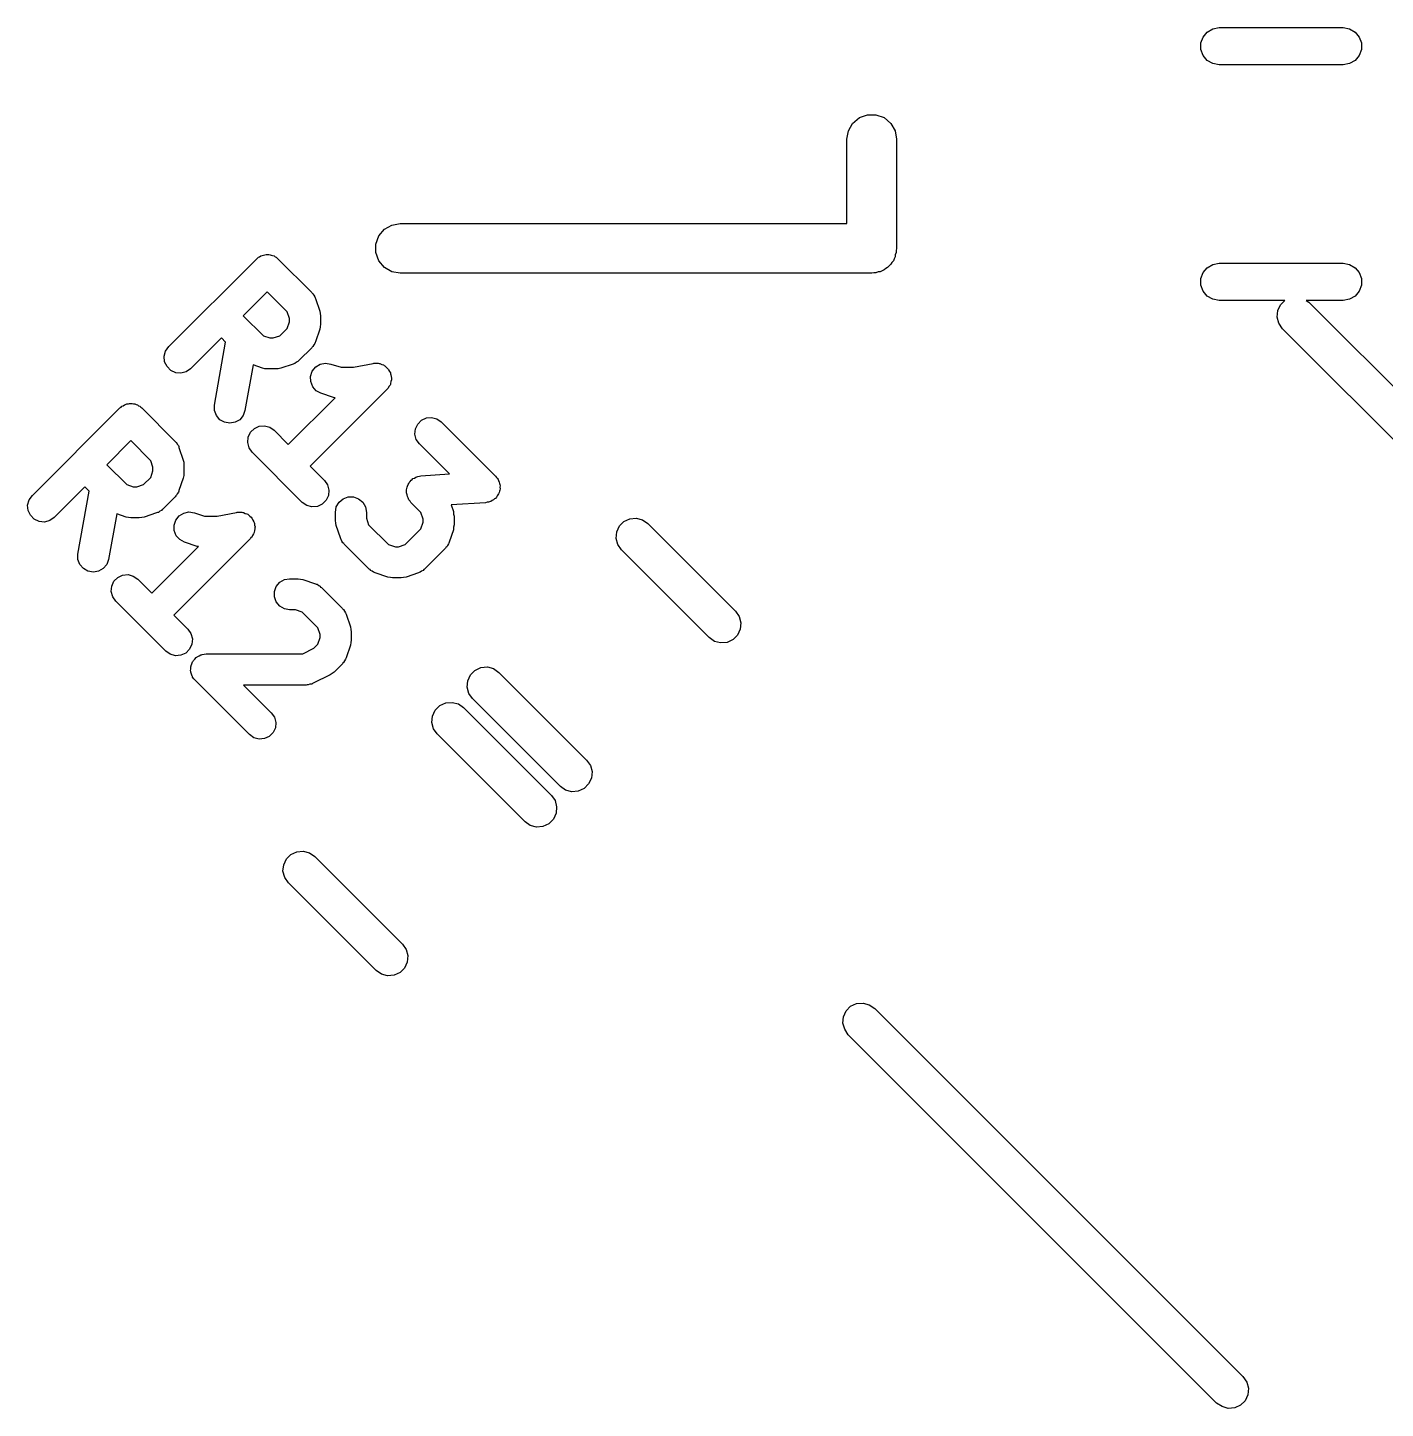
# Model space of a CAD drawing. Extents: x 133.5 to 186.6, y -127.2 to -72.7.
# Drawn here: x 150 to 155.47, y -106.72 to -101.15 of the extents above; entities that cross this region are included whole.
import ezdxf

# ---------------------------------------------------------------- set-up
doc = ezdxf.new("R2010")
doc.units = 0
doc.header["$MEASUREMENT"] = 0
doc.layers.add('BLACK', color=7, linetype='CONTINUOUS')

msp = doc.modelspace()

# ---------------------------------------------------------------- linework, layer by layer
at = {"layer": 'Black'}
for p, q in [((154.726, -101.212), (154.735, -101.188)), ((154.735, -101.188), (154.752, -101.168)), ((154.752, -101.168), (154.774, -101.155)), ((154.774, -101.155), (154.8, -101.15)), ((154.8, -101.15), (155.3, -101.15)), ((155.3, -101.15), (155.326, -101.155)), ((155.326, -101.155), (155.348, -101.168)), ((155.348, -101.168), (155.365, -101.188)), ((155.365, -101.188), (155.374, -101.212)), ((154.726, -101.238), (154.726, -101.212)), ((154.735, -101.262), (154.726, -101.238)), ((155.374, -101.238), (155.365, -101.262)), ((155.374, -101.212), (155.374, -101.238)), ((154.752, -101.282), (154.735, -101.262)), ((154.774, -101.295), (154.752, -101.282)), ((154.8, -101.3), (154.774, -101.295)), ((155.3, -101.3), (154.8, -101.3)), ((155.326, -101.295), (155.3, -101.3)), ((155.348, -101.282), (155.326, -101.295)), ((155.365, -101.262), (155.348, -101.282)), ((153.323, -101.536), (153.35, -101.513)), ((153.35, -101.513), (153.383, -101.502)), ((153.383, -101.502), (153.417, -101.502)), ((153.417, -101.502), (153.45, -101.513)), ((153.45, -101.513), (153.477, -101.536)), ((153.3, -101.6), (153.306, -101.566)), ((153.306, -101.566), (153.323, -101.536)), ((153.477, -101.536), (153.494, -101.566)), ((153.494, -101.566), (153.5, -101.6)), ((153.3, -101.94), (153.3, -101.6)), ((153.5, -101.6), (153.5, -102.04)), ((151.413, -101.99), (151.436, -101.963)), ((151.436, -101.963), (151.466, -101.946)), ((151.466, -101.946), (151.5, -101.94)), ((151.5, -101.94), (153.3, -101.94)), ((151.402, -102.023), (151.413, -101.99)), ((151.402, -102.057), (151.402, -102.023)), ((150.92, -102.083), (150.925, -102.08)), ((150.925, -102.08), (150.928, -102.076)), ((150.928, -102.076), (150.933, -102.074)), ((150.933, -102.074), (150.938, -102.07)), ((150.938, -102.07), (150.943, -102.069)), ((150.943, -102.069), (150.948, -102.067)), ((150.948, -102.067), (150.954, -102.066)), ((150.954, -102.066), (150.959, -102.065)), ((150.959, -102.065), (150.964, -102.065)), ((150.964, -102.065), (150.97, -102.065)), ((150.97, -102.065), (150.975, -102.066)), ((150.975, -102.066), (150.98, -102.067)), ((150.98, -102.067), (150.985, -102.069)), ((150.985, -102.069), (150.991, -102.07)), ((150.991, -102.07), (150.995, -102.074)), ((150.995, -102.074), (151, -102.076)), ((151, -102.076), (151.004, -102.08)), ((151.004, -102.08), (151.008, -102.083)), ((151.413, -102.09), (151.402, -102.057)), ((153.494, -102.074), (153.49, -102.082)), ((153.495, -102.066), (153.494, -102.074)), ((153.498, -102.057), (153.495, -102.066)), ((153.5, -102.04), (153.498, -102.049)), ((153.498, -102.049), (153.498, -102.057)), ((150.567, -102.436), (150.92, -102.083)), ((151.008, -102.083), (151.143, -102.218)), ((151.436, -102.117), (151.413, -102.09)), ((151.466, -102.134), (151.436, -102.117)), ((151.5, -102.14), (151.466, -102.134)), ((153.426, -102.135), (153.417, -102.138)), ((153.434, -102.134), (153.426, -102.135)), ((153.442, -102.13), (153.434, -102.134)), ((153.45, -102.127), (153.442, -102.13)), ((153.457, -102.121), (153.45, -102.127)), ((153.464, -102.117), (153.457, -102.121)), ((153.47, -102.11), (153.464, -102.117)), ((153.477, -102.104), (153.47, -102.11)), ((153.481, -102.097), (153.477, -102.104)), ((153.487, -102.09), (153.481, -102.097)), ((153.49, -102.082), (153.487, -102.09)), ((154.735, -102.137), (154.752, -102.118)), ((154.752, -102.118), (154.774, -102.105)), ((154.774, -102.105), (154.8, -102.1)), ((154.8, -102.1), (155.3, -102.1)), ((155.3, -102.1), (155.326, -102.105)), ((155.326, -102.105), (155.348, -102.118)), ((155.348, -102.118), (155.365, -102.137)), ((153.4, -102.14), (151.5, -102.14)), ((153.409, -102.138), (153.4, -102.14)), ((153.417, -102.138), (153.409, -102.138)), ((154.726, -102.162), (154.735, -102.137)), ((154.726, -102.188), (154.726, -102.162)), ((154.735, -102.212), (154.726, -102.188)), ((155.365, -102.137), (155.374, -102.162)), ((155.374, -102.188), (155.365, -102.212)), ((155.374, -102.162), (155.374, -102.188)), ((150.964, -102.215), (150.867, -102.312)), ((151.044, -102.296), (150.964, -102.215)), ((151.143, -102.218), (151.145, -102.221)), ((151.145, -102.221), (151.148, -102.223)), ((151.148, -102.223), (151.151, -102.229)), ((151.151, -102.229), (151.156, -102.235)), ((151.156, -102.235), (151.157, -102.239)), ((151.157, -102.239), (151.158, -102.242)), ((151.158, -102.242), (151.175, -102.293)), ((154.752, -102.232), (154.735, -102.212)), ((154.774, -102.245), (154.752, -102.232)), ((154.8, -102.25), (154.774, -102.245)), ((155.326, -102.245), (155.3, -102.25)), ((155.348, -102.232), (155.326, -102.245)), ((155.365, -102.212), (155.348, -102.232)), ((151.053, -102.322), (151.044, -102.296)), ((151.175, -102.293), (151.177, -102.302)), ((151.177, -102.302), (151.178, -102.312)), ((155.065, -102.25), (154.8, -102.25)), ((155.034, -102.317), (155.036, -102.291)), ((155.036, -102.291), (155.047, -102.267)), ((155.047, -102.267), (155.065, -102.25)), ((155.3, -102.25), (155.151, -102.25)), ((155.151, -102.25), (155.162, -102.257)), ((155.162, -102.257), (157.195, -104.29)), ((150.867, -102.312), (150.948, -102.392)), ((151.044, -102.363), (151.053, -102.336)), ((151.053, -102.336), (151.053, -102.322)), ((151.177, -102.356), (151.175, -102.366)), ((151.178, -102.346), (151.177, -102.356)), ((151.178, -102.312), (151.178, -102.346)), ((155.041, -102.342), (155.034, -102.317)), ((155.056, -102.364), (155.041, -102.342)), ((150.779, -102.401), (150.655, -102.525)), ((150.796, -102.418), (150.779, -102.401)), ((150.948, -102.392), (150.974, -102.401)), ((150.974, -102.401), (150.988, -102.401)), ((150.988, -102.401), (151.015, -102.392)), ((151.015, -102.392), (151.044, -102.363)), ((151.175, -102.366), (151.158, -102.416)), ((157.088, -104.396), (155.056, -102.364)), ((150.548, -102.475), (150.554, -102.454)), ((150.554, -102.454), (150.567, -102.436)), ((150.751, -102.672), (150.796, -102.418)), ((151.143, -102.441), (151.093, -102.491)), ((151.145, -102.438), (151.143, -102.441)), ((151.148, -102.435), (151.145, -102.438)), ((151.151, -102.429), (151.148, -102.435)), ((151.156, -102.423), (151.151, -102.429)), ((151.157, -102.419), (151.156, -102.423)), ((151.158, -102.416), (151.157, -102.419)), ((150.55, -102.497), (150.548, -102.475)), ((150.56, -102.516), (150.55, -102.497)), ((150.575, -102.532), (150.56, -102.516)), ((150.655, -102.525), (150.637, -102.537)), ((150.907, -102.51), (150.874, -102.694)), ((150.945, -102.523), (150.907, -102.51)), ((150.954, -102.525), (150.945, -102.523)), ((150.964, -102.526), (150.954, -102.525)), ((151.008, -102.525), (150.998, -102.526)), ((151.018, -102.523), (151.008, -102.525)), ((151.068, -102.506), (151.018, -102.523)), ((151.071, -102.505), (151.068, -102.506)), ((151.075, -102.504), (151.071, -102.505)), ((151.081, -102.499), (151.075, -102.504)), ((151.087, -102.496), (151.081, -102.499)), ((151.09, -102.493), (151.087, -102.496)), ((151.093, -102.491), (151.09, -102.493)), ((151.145, -102.535), (151.159, -102.518)), ((151.159, -102.518), (151.177, -102.507)), ((151.177, -102.507), (151.198, -102.502)), ((151.198, -102.502), (151.22, -102.506)), ((151.22, -102.506), (151.261, -102.519)), ((151.261, -102.519), (151.312, -102.519)), ((151.312, -102.519), (151.39, -102.504)), ((151.39, -102.504), (151.393, -102.503)), ((151.393, -102.503), (151.397, -102.503)), ((151.397, -102.503), (151.404, -102.503)), ((151.404, -102.503), (151.411, -102.503)), ((151.411, -102.503), (151.415, -102.504)), ((151.415, -102.504), (151.418, -102.504)), ((151.418, -102.504), (151.425, -102.508)), ((151.425, -102.508), (151.432, -102.51)), ((151.432, -102.51), (151.435, -102.512)), ((151.435, -102.512), (151.438, -102.514)), ((151.438, -102.514), (151.443, -102.519)), ((151.443, -102.519), (151.449, -102.524)), ((151.449, -102.524), (151.451, -102.527)), ((150.595, -102.541), (150.575, -102.532)), ((150.616, -102.543), (150.595, -102.541)), ((150.637, -102.537), (150.616, -102.543)), ((150.998, -102.526), (150.964, -102.526)), ((151.138, -102.556), (151.145, -102.535)), ((151.139, -102.577), (151.138, -102.556)), ((151.147, -102.598), (151.139, -102.577)), ((151.451, -102.527), (151.453, -102.529)), ((151.453, -102.529), (151.456, -102.536)), ((151.456, -102.536), (151.46, -102.542)), ((151.46, -102.542), (151.461, -102.545)), ((151.461, -102.545), (151.462, -102.549)), ((151.462, -102.577), (151.461, -102.585)), ((151.462, -102.549), (151.463, -102.556)), ((151.464, -102.57), (151.462, -102.577)), ((151.463, -102.556), (151.465, -102.563)), ((151.465, -102.563), (151.464, -102.567)), ((151.464, -102.567), (151.464, -102.57)), ((151.446, -102.609), (151.137, -102.918)), ((151.161, -102.614), (151.147, -102.598)), ((151.18, -102.624), (151.161, -102.614)), ((151.231, -102.641), (151.18, -102.624)), ((151.448, -102.606), (151.446, -102.609)), ((151.451, -102.604), (151.448, -102.606)), ((151.454, -102.597), (151.451, -102.604)), ((151.459, -102.591), (151.454, -102.597)), ((151.46, -102.588), (151.459, -102.591)), ((151.461, -102.585), (151.46, -102.588)), ((150.017, -103.036), (150.37, -102.683)), ((150.37, -102.683), (150.375, -102.68)), ((150.375, -102.68), (150.378, -102.676)), ((150.378, -102.676), (150.383, -102.674)), ((150.383, -102.674), (150.388, -102.67)), ((150.388, -102.67), (150.393, -102.669)), ((150.393, -102.669), (150.398, -102.667)), ((150.398, -102.667), (150.404, -102.666)), ((150.404, -102.666), (150.409, -102.665)), ((150.409, -102.665), (150.414, -102.665)), ((150.414, -102.665), (150.42, -102.665)), ((150.42, -102.665), (150.425, -102.666)), ((150.425, -102.666), (150.43, -102.667)), ((150.43, -102.667), (150.435, -102.669)), ((150.435, -102.669), (150.441, -102.67)), ((150.441, -102.67), (150.445, -102.674)), ((150.445, -102.674), (150.45, -102.676)), ((150.45, -102.676), (150.454, -102.68)), ((150.454, -102.68), (150.458, -102.683)), ((150.458, -102.683), (150.593, -102.818)), ((150.751, -102.694), (150.751, -102.672)), ((151.048, -102.83), (151.237, -102.642)), ((151.237, -102.642), (151.231, -102.641)), ((150.759, -102.714), (150.751, -102.694)), ((150.773, -102.731), (150.759, -102.714)), ((150.791, -102.741), (150.773, -102.731)), ((150.813, -102.745), (150.791, -102.741)), ((150.834, -102.741), (150.813, -102.745)), ((150.853, -102.731), (150.834, -102.741)), ((150.867, -102.714), (150.853, -102.731)), ((150.874, -102.694), (150.867, -102.714)), ((151.561, -102.767), (151.57, -102.748)), ((151.57, -102.748), (151.585, -102.732)), ((151.585, -102.732), (151.605, -102.723)), ((151.605, -102.723), (151.626, -102.721)), ((151.626, -102.721), (151.647, -102.727)), ((151.647, -102.727), (151.665, -102.739)), ((151.665, -102.739), (151.884, -102.958)), ((150.885, -102.823), (150.887, -102.801)), ((150.887, -102.801), (150.896, -102.781)), ((150.896, -102.781), (150.912, -102.766)), ((150.912, -102.766), (150.931, -102.757)), ((150.931, -102.757), (150.953, -102.755)), ((150.953, -102.755), (150.974, -102.761)), ((150.974, -102.761), (150.992, -102.773)), ((150.992, -102.773), (151.048, -102.83)), ((151.559, -102.789), (151.561, -102.767)), ((151.564, -102.81), (151.559, -102.789)), ((150.414, -102.815), (150.317, -102.912)), ((150.494, -102.896), (150.414, -102.815)), ((150.593, -102.818), (150.595, -102.821)), ((150.595, -102.821), (150.598, -102.823)), ((150.598, -102.823), (150.601, -102.829)), ((150.601, -102.829), (150.606, -102.835)), ((150.606, -102.835), (150.607, -102.839)), ((150.607, -102.839), (150.608, -102.842)), ((150.608, -102.842), (150.625, -102.893)), ((150.891, -102.844), (150.885, -102.823)), ((150.903, -102.862), (150.891, -102.844)), ((151.577, -102.828), (151.564, -102.81)), ((151.698, -102.949), (151.577, -102.828)), ((150.317, -102.912), (150.398, -102.992)), ((150.503, -102.922), (150.494, -102.896)), ((150.625, -102.893), (150.627, -102.902)), ((150.627, -102.902), (150.628, -102.912)), ((150.628, -102.912), (150.628, -102.946)), ((151.105, -103.064), (150.903, -102.862)), ((150.465, -102.992), (150.494, -102.963)), ((150.494, -102.963), (150.503, -102.936)), ((150.503, -102.936), (150.503, -102.922)), ((150.625, -102.966), (150.608, -103.016)), ((150.627, -102.956), (150.625, -102.966)), ((150.628, -102.946), (150.627, -102.956)), ((151.137, -102.918), (151.194, -102.975)), ((151.548, -102.972), (151.551, -102.968)), ((151.551, -102.968), (151.557, -102.966)), ((151.557, -102.966), (151.562, -102.962)), ((151.562, -102.962), (151.567, -102.961)), ((151.567, -102.961), (151.571, -102.959)), ((151.571, -102.959), (151.577, -102.958)), ((151.577, -102.958), (151.583, -102.957)), ((151.583, -102.957), (151.698, -102.949)), ((151.884, -102.958), (151.887, -102.963)), ((151.887, -102.963), (151.892, -102.968)), ((151.892, -102.968), (151.894, -102.972)), ((150.229, -103.001), (150.105, -103.125)), ((150.201, -103.272), (150.246, -103.018)), ((150.246, -103.018), (150.229, -103.001)), ((150.398, -102.992), (150.424, -103.001)), ((150.424, -103.001), (150.438, -103.001)), ((150.438, -103.001), (150.465, -102.992)), ((150.606, -103.023), (150.601, -103.029)), ((150.607, -103.019), (150.606, -103.023)), ((150.608, -103.016), (150.607, -103.019)), ((151.194, -102.975), (151.206, -102.993)), ((151.206, -102.993), (151.212, -103.014)), ((151.212, -103.014), (151.21, -103.036)), ((151.525, -103.013), (151.526, -103.008)), ((151.525, -103.019), (151.525, -103.013)), ((151.525, -103.025), (151.525, -103.019)), ((151.526, -103.029), (151.525, -103.025)), ((151.526, -103.008), (151.527, -103.003)), ((151.527, -103.003), (151.529, -102.998)), ((151.529, -102.998), (151.531, -102.992)), ((151.531, -102.992), (151.534, -102.988)), ((151.534, -102.988), (151.536, -102.984)), ((151.536, -102.984), (151.54, -102.979)), ((151.54, -102.979), (151.544, -102.974)), ((151.544, -102.974), (151.548, -102.972)), ((151.894, -102.972), (151.896, -102.976)), ((151.896, -102.976), (151.898, -102.982)), ((151.898, -103.024), (151.896, -103.03)), ((151.898, -102.982), (151.9, -102.988)), ((151.9, -103.019), (151.898, -103.024)), ((151.9, -102.988), (151.901, -102.992)), ((151.901, -103.014), (151.9, -103.019)), ((151.901, -102.992), (151.902, -102.997)), ((151.902, -102.997), (151.901, -103.003)), ((151.901, -103.003), (151.902, -103.009)), ((151.902, -103.009), (151.901, -103.014)), ((149.998, -103.075), (150.004, -103.054)), ((150, -103.097), (149.998, -103.075)), ((150.004, -103.054), (150.017, -103.036)), ((150.593, -103.041), (150.543, -103.091)), ((150.595, -103.038), (150.593, -103.041)), ((150.598, -103.035), (150.595, -103.038)), ((150.601, -103.029), (150.598, -103.035)), ((151.123, -103.076), (151.105, -103.064)), ((151.144, -103.082), (151.123, -103.076)), ((151.166, -103.08), (151.144, -103.082)), ((151.185, -103.071), (151.166, -103.08)), ((151.201, -103.055), (151.185, -103.071)), ((151.21, -103.036), (151.201, -103.055)), ((151.239, -103.104), (151.242, -103.082)), ((151.242, -103.082), (151.253, -103.063)), ((151.253, -103.063), (151.27, -103.049)), ((151.27, -103.049), (151.29, -103.042)), ((151.29, -103.042), (151.312, -103.042)), ((151.312, -103.042), (151.332, -103.049)), ((151.332, -103.049), (151.349, -103.063)), ((151.349, -103.063), (151.36, -103.082)), ((151.36, -103.082), (151.364, -103.104)), ((151.527, -103.034), (151.526, -103.029)), ((151.529, -103.04), (151.527, -103.034)), ((151.531, -103.046), (151.529, -103.04)), ((151.533, -103.05), (151.531, -103.046)), ((151.535, -103.054), (151.533, -103.05)), ((151.54, -103.059), (151.535, -103.054)), ((151.543, -103.064), (151.54, -103.059)), ((151.583, -103.104), (151.543, -103.064)), ((151.844, -103.065), (151.705, -103.074)), ((151.705, -103.074), (151.714, -103.101)), ((151.85, -103.063), (151.844, -103.065)), ((151.856, -103.063), (151.85, -103.063)), ((151.86, -103.061), (151.856, -103.063)), ((151.865, -103.06), (151.86, -103.061)), ((151.87, -103.056), (151.865, -103.06)), ((151.876, -103.054), (151.87, -103.056)), ((151.879, -103.05), (151.876, -103.054)), ((151.883, -103.048), (151.879, -103.05)), ((151.887, -103.043), (151.883, -103.048)), ((151.891, -103.038), (151.887, -103.043)), ((151.893, -103.034), (151.891, -103.038)), ((151.896, -103.03), (151.893, -103.034)), ((150.01, -103.116), (150, -103.097)), ((150.025, -103.132), (150.01, -103.116)), ((150.045, -103.141), (150.025, -103.132)), ((150.087, -103.137), (150.066, -103.143)), ((150.105, -103.125), (150.087, -103.137)), ((150.357, -103.11), (150.324, -103.294)), ((150.395, -103.123), (150.357, -103.11)), ((150.404, -103.125), (150.395, -103.123)), ((150.414, -103.126), (150.404, -103.125)), ((150.448, -103.126), (150.414, -103.126)), ((150.458, -103.125), (150.448, -103.126)), ((150.468, -103.123), (150.458, -103.125)), ((150.518, -103.106), (150.468, -103.123)), ((150.521, -103.105), (150.518, -103.106)), ((150.525, -103.104), (150.521, -103.105)), ((150.531, -103.099), (150.525, -103.104)), ((150.537, -103.096), (150.531, -103.099)), ((150.54, -103.093), (150.537, -103.096)), ((150.543, -103.091), (150.54, -103.093)), ((150.588, -103.156), (150.595, -103.135)), ((150.595, -103.135), (150.609, -103.118)), ((150.609, -103.118), (150.627, -103.107)), ((150.627, -103.107), (150.648, -103.102)), ((150.648, -103.102), (150.67, -103.106)), ((150.67, -103.106), (150.711, -103.119)), ((150.711, -103.119), (150.762, -103.119)), ((150.762, -103.119), (150.84, -103.104)), ((150.84, -103.104), (150.843, -103.103)), ((150.843, -103.103), (150.847, -103.103)), ((150.847, -103.103), (150.854, -103.103)), ((150.854, -103.103), (150.861, -103.103)), ((150.861, -103.103), (150.865, -103.104)), ((150.865, -103.104), (150.868, -103.104)), ((150.868, -103.104), (150.875, -103.108)), ((150.875, -103.108), (150.882, -103.11)), ((150.882, -103.11), (150.885, -103.112)), ((150.885, -103.112), (150.888, -103.114)), ((150.888, -103.114), (150.893, -103.119)), ((150.893, -103.119), (150.899, -103.124)), ((150.899, -103.124), (150.901, -103.127)), ((150.901, -103.127), (150.903, -103.129)), ((150.903, -103.129), (150.906, -103.136)), ((150.906, -103.136), (150.91, -103.142)), ((151.239, -103.137), (151.239, -103.104)), ((151.24, -103.147), (151.239, -103.137)), ((151.364, -103.104), (151.364, -103.127)), ((151.364, -103.127), (151.372, -103.154)), ((151.592, -103.131), (151.583, -103.104)), ((151.592, -103.144), (151.592, -103.131)), ((151.714, -103.101), (151.715, -103.111)), ((151.715, -103.111), (151.717, -103.12)), ((151.717, -103.12), (151.717, -103.154)), ((152.401, -103.141), (152.425, -103.13)), ((152.425, -103.13), (152.451, -103.127)), ((152.451, -103.127), (152.476, -103.134)), ((152.476, -103.134), (152.497, -103.149)), ((150.066, -103.143), (150.045, -103.141)), ((150.589, -103.177), (150.588, -103.156)), ((150.597, -103.198), (150.589, -103.177)), ((150.909, -103.191), (150.904, -103.197)), ((150.91, -103.188), (150.909, -103.191)), ((150.91, -103.142), (150.911, -103.145)), ((150.911, -103.185), (150.91, -103.188)), ((150.911, -103.145), (150.912, -103.149)), ((150.912, -103.177), (150.911, -103.185)), ((150.912, -103.149), (150.913, -103.156)), ((150.914, -103.17), (150.912, -103.177)), ((150.913, -103.156), (150.915, -103.163)), ((150.915, -103.163), (150.914, -103.167)), ((150.914, -103.167), (150.914, -103.17)), ((151.242, -103.157), (151.24, -103.147)), ((151.259, -103.207), (151.242, -103.157)), ((151.372, -103.154), (151.453, -103.234)), ((151.52, -103.234), (151.583, -103.171)), ((151.583, -103.171), (151.592, -103.144)), ((151.714, -103.174), (151.697, -103.224)), ((151.715, -103.164), (151.714, -103.174)), ((151.717, -103.154), (151.715, -103.164)), ((152.37, -103.209), (152.372, -103.183)), ((152.372, -103.183), (152.383, -103.159)), ((152.383, -103.159), (152.401, -103.141)), ((152.497, -103.149), (152.851, -103.503)), ((150.498, -103.43), (150.687, -103.242)), ((150.896, -103.209), (150.587, -103.518)), ((150.611, -103.214), (150.597, -103.198)), ((150.63, -103.224), (150.611, -103.214)), ((150.681, -103.241), (150.63, -103.224)), ((150.687, -103.242), (150.681, -103.241)), ((150.898, -103.206), (150.896, -103.209)), ((150.901, -103.204), (150.898, -103.206)), ((150.904, -103.197), (150.901, -103.204)), ((151.26, -103.211), (151.259, -103.207)), ((151.261, -103.214), (151.26, -103.211)), ((151.265, -103.22), (151.261, -103.214)), ((151.269, -103.227), (151.265, -103.22)), ((151.272, -103.229), (151.269, -103.227)), ((151.274, -103.232), (151.272, -103.229)), ((151.375, -103.333), (151.274, -103.232)), ((151.453, -103.234), (151.48, -103.243)), ((151.48, -103.243), (151.493, -103.243)), ((151.493, -103.243), (151.52, -103.234)), ((151.682, -103.249), (151.598, -103.333)), ((151.684, -103.246), (151.682, -103.249)), ((151.687, -103.243), (151.684, -103.246)), ((151.69, -103.237), (151.687, -103.243)), ((151.694, -103.231), (151.69, -103.237)), ((151.695, -103.228), (151.694, -103.231)), ((151.697, -103.224), (151.695, -103.228)), ((152.376, -103.234), (152.37, -103.209)), ((152.391, -103.255), (152.376, -103.234)), ((150.201, -103.294), (150.201, -103.272)), ((150.209, -103.314), (150.201, -103.294)), ((150.324, -103.294), (150.317, -103.314)), ((152.745, -103.609), (152.391, -103.255)), ((150.223, -103.331), (150.209, -103.314)), ((150.241, -103.341), (150.223, -103.331)), ((150.263, -103.345), (150.241, -103.341)), ((150.284, -103.341), (150.263, -103.345)), ((150.303, -103.331), (150.284, -103.341)), ((150.317, -103.314), (150.303, -103.331)), ((150.362, -103.366), (150.381, -103.357)), ((150.381, -103.357), (150.403, -103.355)), ((150.403, -103.355), (150.424, -103.361)), ((151.378, -103.335), (151.375, -103.333)), ((151.38, -103.338), (151.378, -103.335)), ((151.386, -103.341), (151.38, -103.338)), ((151.392, -103.345), (151.386, -103.341)), ((151.396, -103.346), (151.392, -103.345)), ((151.399, -103.348), (151.396, -103.346)), ((151.45, -103.365), (151.399, -103.348)), ((151.573, -103.348), (151.523, -103.365)), ((151.576, -103.346), (151.573, -103.348)), ((151.58, -103.345), (151.576, -103.346)), ((151.586, -103.341), (151.58, -103.345)), ((151.592, -103.338), (151.586, -103.341)), ((151.595, -103.335), (151.592, -103.338)), ((151.598, -103.333), (151.595, -103.335)), ((150.335, -103.423), (150.337, -103.401)), ((150.337, -103.401), (150.346, -103.381)), ((150.346, -103.381), (150.362, -103.366)), ((150.424, -103.361), (150.442, -103.373)), ((150.442, -103.373), (150.498, -103.43)), ((150.993, -103.423), (151, -103.403)), ((151, -103.403), (151.014, -103.386)), ((151.014, -103.386), (151.033, -103.375)), ((151.033, -103.375), (151.054, -103.372)), ((151.054, -103.372), (151.088, -103.372)), ((151.088, -103.372), (151.098, -103.373)), ((151.098, -103.373), (151.107, -103.375)), ((151.107, -103.375), (151.158, -103.392)), ((151.158, -103.392), (151.161, -103.393)), ((151.161, -103.393), (151.165, -103.394)), ((151.165, -103.394), (151.171, -103.399)), ((151.171, -103.399), (151.177, -103.402)), ((151.177, -103.402), (151.179, -103.405)), ((151.179, -103.405), (151.182, -103.407)), ((151.182, -103.407), (151.267, -103.491)), ((151.46, -103.366), (151.45, -103.365)), ((151.469, -103.368), (151.46, -103.366)), ((151.503, -103.368), (151.469, -103.368)), ((151.513, -103.366), (151.503, -103.368)), ((151.523, -103.365), (151.513, -103.366)), ((150.341, -103.444), (150.335, -103.423)), ((150.353, -103.462), (150.341, -103.444)), ((150.555, -103.664), (150.353, -103.462)), ((150.993, -103.445), (150.993, -103.423)), ((151, -103.465), (150.993, -103.445)), ((151.014, -103.482), (151, -103.465)), ((150.587, -103.518), (150.644, -103.575)), ((151.033, -103.493), (151.014, -103.482)), ((151.054, -103.497), (151.033, -103.493)), ((151.078, -103.497), (151.054, -103.497)), ((151.104, -103.506), (151.078, -103.497)), ((151.168, -103.569), (151.104, -103.506)), ((151.267, -103.491), (151.269, -103.494)), ((151.269, -103.494), (151.271, -103.496)), ((151.271, -103.496), (151.275, -103.503)), ((151.275, -103.503), (151.279, -103.509)), ((151.279, -103.509), (151.28, -103.512)), ((151.28, -103.512), (151.282, -103.515)), ((151.282, -103.515), (151.299, -103.566)), ((152.851, -103.503), (152.866, -103.524)), ((152.866, -103.524), (152.873, -103.549)), ((150.644, -103.575), (150.656, -103.593)), ((151.177, -103.596), (151.168, -103.569)), ((151.299, -103.566), (151.3, -103.576)), ((151.3, -103.576), (151.302, -103.586)), ((152.87, -103.575), (152.859, -103.599)), ((152.873, -103.549), (152.87, -103.575)), ((150.66, -103.636), (150.651, -103.655)), ((150.656, -103.593), (150.662, -103.614)), ((150.662, -103.614), (150.66, -103.636)), ((151.152, -103.652), (151.168, -103.636)), ((151.168, -103.636), (151.177, -103.609)), ((151.177, -103.609), (151.177, -103.596)), ((151.3, -103.629), (151.299, -103.639)), ((151.302, -103.619), (151.3, -103.629)), ((151.302, -103.586), (151.302, -103.619)), ((152.766, -103.624), (152.745, -103.609)), ((152.791, -103.63), (152.766, -103.624)), ((152.817, -103.628), (152.791, -103.63)), ((152.841, -103.617), (152.817, -103.628)), ((152.859, -103.599), (152.841, -103.617)), ((150.573, -103.676), (150.555, -103.664)), ((150.594, -103.682), (150.573, -103.676)), ((150.616, -103.68), (150.594, -103.682)), ((150.635, -103.671), (150.616, -103.68)), ((150.651, -103.655), (150.635, -103.671)), ((150.672, -103.696), (150.677, -103.689)), ((150.677, -103.689), (150.68, -103.688)), ((150.68, -103.688), (150.681, -103.686)), ((150.681, -103.686), (150.689, -103.683)), ((150.689, -103.683), (150.696, -103.678)), ((150.696, -103.678), (150.699, -103.678)), ((150.699, -103.678), (150.701, -103.677)), ((150.701, -103.677), (150.709, -103.676)), ((150.709, -103.676), (150.717, -103.675)), ((150.717, -103.675), (151.107, -103.675)), ((151.107, -103.675), (151.152, -103.652)), ((151.28, -103.693), (151.279, -103.696)), ((151.282, -103.69), (151.28, -103.693)), ((151.299, -103.639), (151.282, -103.69)), ((150.655, -103.743), (150.656, -103.735)), ((150.656, -103.745), (150.655, -103.743)), ((150.656, -103.726), (150.657, -103.724)), ((150.656, -103.735), (150.656, -103.726)), ((150.656, -103.748), (150.656, -103.745)), ((150.659, -103.756), (150.656, -103.748)), ((150.657, -103.721), (150.66, -103.714)), ((150.657, -103.724), (150.657, -103.721)), ((150.66, -103.714), (150.663, -103.706)), ((150.663, -103.706), (150.665, -103.704)), ((150.665, -103.704), (150.666, -103.701)), ((150.666, -103.701), (150.672, -103.696)), ((151.233, -103.748), (151.225, -103.754)), ((151.267, -103.714), (151.233, -103.748)), ((151.269, -103.711), (151.267, -103.714)), ((151.271, -103.709), (151.269, -103.711)), ((151.275, -103.702), (151.271, -103.709)), ((151.279, -103.696), (151.275, -103.702)), ((151.783, -103.759), (151.801, -103.741)), ((151.801, -103.741), (151.825, -103.73)), ((151.825, -103.73), (151.851, -103.727)), ((151.851, -103.727), (151.876, -103.734)), ((151.876, -103.734), (151.897, -103.749)), ((151.897, -103.749), (152.251, -104.103)), ((150.661, -103.764), (150.659, -103.756)), ((150.662, -103.766), (150.661, -103.764)), ((150.663, -103.768), (150.662, -103.766)), ((150.668, -103.775), (150.663, -103.768)), ((150.673, -103.781), (150.668, -103.775)), ((150.892, -104), (150.673, -103.781)), ((151.121, -103.8), (150.868, -103.8)), ((150.868, -103.8), (150.98, -103.912)), ((151.125, -103.799), (151.121, -103.8)), ((151.129, -103.799), (151.125, -103.799)), ((151.136, -103.797), (151.129, -103.799)), ((151.143, -103.796), (151.136, -103.797)), ((151.146, -103.794), (151.143, -103.796)), ((151.149, -103.793), (151.146, -103.794)), ((151.217, -103.759), (151.149, -103.793)), ((151.225, -103.754), (151.217, -103.759)), ((151.77, -103.809), (151.772, -103.783)), ((151.772, -103.783), (151.783, -103.759)), ((151.776, -103.834), (151.77, -103.809)), ((151.791, -103.855), (151.776, -103.834)), ((152.145, -104.209), (151.791, -103.855)), ((150.98, -103.912), (150.993, -103.93)), ((151.63, -103.925), (151.641, -103.901)), ((151.641, -103.901), (151.659, -103.883)), ((151.659, -103.883), (151.683, -103.872)), ((151.683, -103.872), (151.709, -103.87)), ((151.709, -103.87), (151.734, -103.876)), ((151.734, -103.876), (151.755, -103.891)), ((151.755, -103.891), (152.109, -104.245)), ((150.997, -103.972), (150.987, -103.992)), ((150.993, -103.93), (150.998, -103.951)), ((150.998, -103.951), (150.997, -103.972)), ((151.627, -103.951), (151.63, -103.925)), ((151.634, -103.976), (151.627, -103.951)), ((150.91, -104.013), (150.892, -104)), ((150.931, -104.018), (150.91, -104.013)), ((150.952, -104.016), (150.931, -104.018)), ((150.972, -104.007), (150.952, -104.016)), ((150.987, -103.992), (150.972, -104.007)), ((151.649, -103.997), (151.634, -103.976)), ((152.003, -104.351), (151.649, -103.997)), ((152.251, -104.103), (152.266, -104.124)), ((152.266, -104.124), (152.273, -104.149)), ((152.27, -104.175), (152.259, -104.199)), ((152.273, -104.149), (152.27, -104.175)), ((152.109, -104.245), (152.124, -104.266)), ((152.166, -104.224), (152.145, -104.209)), ((152.191, -104.23), (152.166, -104.224)), ((152.217, -104.228), (152.191, -104.23)), ((152.241, -104.217), (152.217, -104.228)), ((152.259, -104.199), (152.241, -104.217)), ((152.124, -104.266), (152.13, -104.291)), ((152.13, -104.291), (152.128, -104.317)), ((152.024, -104.366), (152.003, -104.351)), ((152.099, -104.359), (152.075, -104.37)), ((152.117, -104.341), (152.099, -104.359)), ((152.128, -104.317), (152.117, -104.341)), ((152.049, -104.373), (152.024, -104.366)), ((152.075, -104.37), (152.049, -104.373)), ((151.059, -104.483), (151.083, -104.472)), ((151.083, -104.472), (151.109, -104.47)), ((151.109, -104.47), (151.134, -104.476)), ((151.027, -104.551), (151.03, -104.525)), ((151.03, -104.525), (151.041, -104.501)), ((151.041, -104.501), (151.059, -104.483)), ((151.134, -104.476), (151.155, -104.491)), ((151.155, -104.491), (151.509, -104.845)), ((151.034, -104.576), (151.027, -104.551)), ((151.049, -104.597), (151.034, -104.576)), ((151.403, -104.951), (151.049, -104.597)), ((151.509, -104.845), (151.524, -104.866)), ((151.528, -104.917), (151.517, -104.941)), ((151.524, -104.866), (151.53, -104.891)), ((151.53, -104.891), (151.528, -104.917)), ((151.424, -104.966), (151.403, -104.951)), ((151.449, -104.973), (151.424, -104.966)), ((151.475, -104.97), (151.449, -104.973)), ((151.499, -104.959), (151.475, -104.97)), ((151.517, -104.941), (151.499, -104.959)), ((153.315, -105.095), (153.339, -105.084)), ((153.339, -105.084), (153.365, -105.082)), ((153.365, -105.082), (153.39, -105.089)), ((153.284, -105.163), (153.286, -105.137)), ((153.286, -105.137), (153.297, -105.114)), ((153.297, -105.114), (153.315, -105.095)), ((153.39, -105.089), (153.412, -105.104)), ((153.412, -105.104), (154.896, -106.588)), ((153.291, -105.188), (153.284, -105.163)), ((153.305, -105.21), (153.291, -105.188)), ((154.79, -106.695), (153.305, -105.21)), ((154.896, -106.588), (154.911, -106.61)), ((154.911, -106.61), (154.918, -106.635)), ((154.918, -106.635), (154.916, -106.661)), ((154.812, -106.709), (154.79, -106.695)), ((154.905, -106.685), (154.886, -106.703)), ((154.916, -106.661), (154.905, -106.685)), ((154.837, -106.716), (154.812, -106.709)), ((154.863, -106.714), (154.837, -106.716)), ((154.886, -106.703), (154.863, -106.714))]:
    msp.add_line(p, q, dxfattribs=at)

doc.saveas('drawing.dxf')
